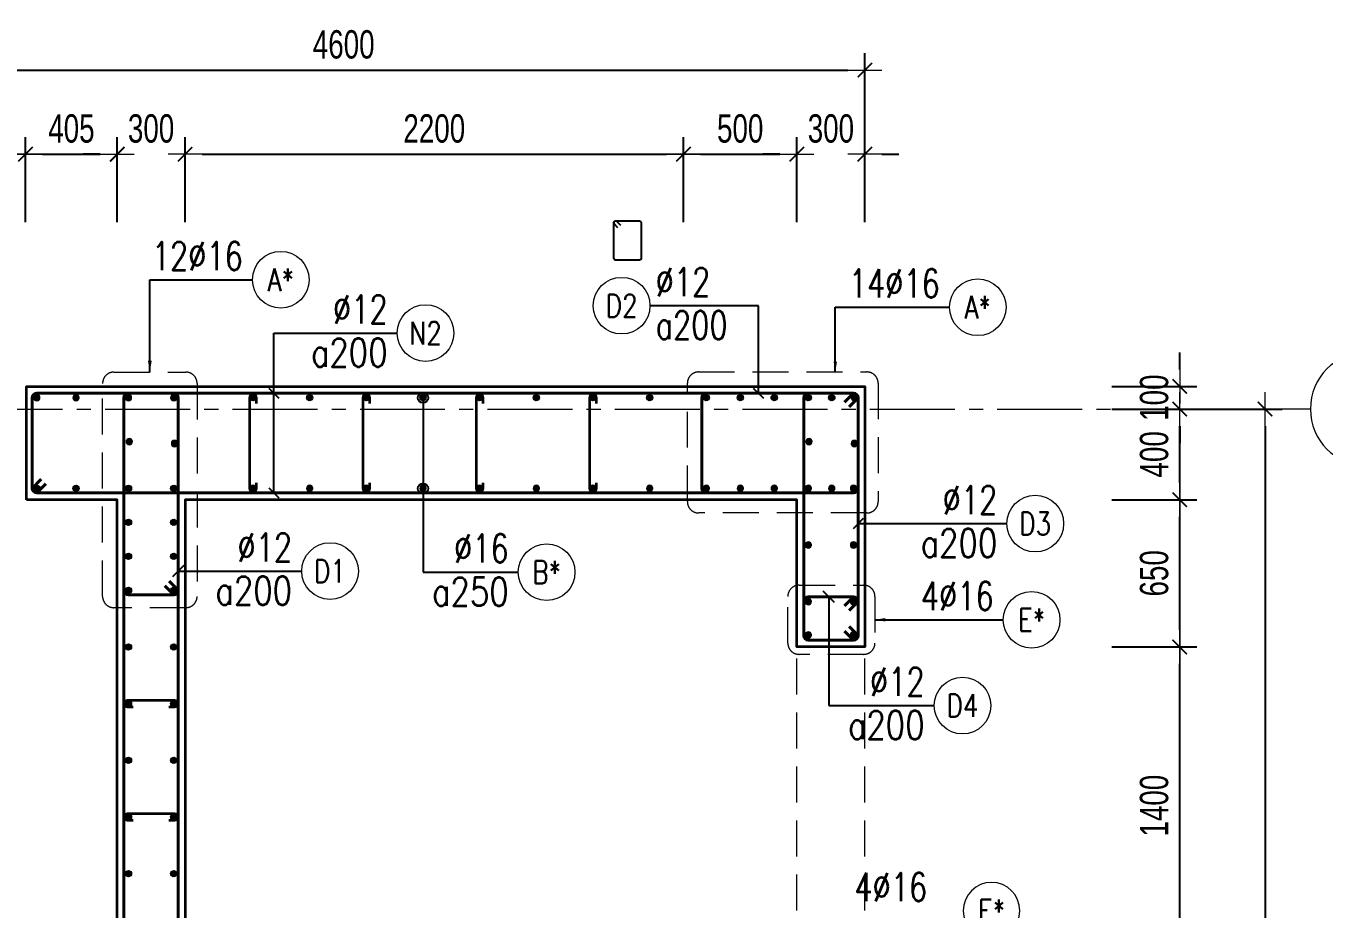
# Model space of a CAD drawing. Header units: millimetres. Extents: x 738475 to 1279438, y -34239 to 156422.
# Drawn here: x 1086418 to 1092146, y 108692 to 112588 of the extents above; entities that cross this region are included whole.
import ezdxf
from ezdxf.enums import TextEntityAlignment as Align

# ---------------------------------------------------------------- set-up
doc = ezdxf.new("R2010")
doc.units = ezdxf.units.MM
doc.header["$MEASUREMENT"] = 0
for name, pattern in [('HIDDEN2', [4.7625, 3.175, -1.5875]), ('HT_Dim Grid$0$CENTER2', [1.125, 0.75, -0.125, 0.125, -0.125]), ('HT_Grid$0$CENTER2', [1.125, 0.75, -0.125, 0.125, -0.125])]:
    doc.linetypes.add(name, pattern=pattern)
doc.layers.get('0').update_dxf_attribs({"lineweight": 20})
doc.layers.get('Defpoints').update_dxf_attribs({"color": 151, "lineweight": 9})
for name, color, linetype, lineweight in [('HT_Dim Grid$0$NDC_S_AXIS', 5, 'HT_Dim Grid$0$CENTER2', 13), ('HT_Dim Grid$0$NDC_S_SYMBOL', 1, 'Continuous', 15), ('HT_Dim Grid$0$NDC_S_TEXT SYMBOL', 7, 'Continuous', 20), ('HT_Grid$0$NDC_S_AXIS', 5, 'HT_Grid$0$CENTER2', 13), ('KC-LEADER', 153, 'Continuous', 18), ('KC-THEP', 6, 'Continuous', 40), ('NDC_S_BEAM', 3, 'HIDDEN2', 20), ('NDC_S_DIM', 1, 'Continuous', 15), ('NDC_S_HIDDEN', 8, 'HIDDEN2', 13), ('NDC_S_LEADER', 1, 'Continuous', 15), ('NDC_S_REBAR', 4, 'Continuous', 35), ('NDC_S_STIRRUP', 4, 'Continuous', 40), ('NDC_S_VN TEXT', 7, 'Continuous', 20), ('NDC_S_WALL', 6, 'Continuous', 35)]:
    doc.layers.add(name, color=color, linetype=linetype, lineweight=lineweight)
doc.layers.add('Ligature', color=1, linetype='Continuous')
doc.styles.add('HT_Dim Grid$0$NDC_ANNO', font='', dxfattribs={"width": 0.8})
doc.styles.add('NDC_ARIAL', font='arial.ttf', dxfattribs={"width": 0.85})
doc.styles.add('NDC_DIM', font='', dxfattribs={"width": 0.75})
doc.styles.add('NDC_EN TXT', font='romans.shx', dxfattribs={"width": 0.8})
doc.styles.get('HT_Dim Grid$0$NDC_ANNO').set_extended_font_data('Dotum')
doc.styles.get('NDC_DIM').set_extended_font_data('Dotum')
doc.dimstyles.new('NDC_1-50', dxfattribs={"dimscale": 50, "dimtxt": 2.5, "dimasz": 1, "dimexe": 1.5, "dimexo": 0, "dimgap": 0.8, "dimtad": 1, "dimdec": 0, "dimdsep": 46, "dimtxsty": 'NDC_ARIAL', "dimblk": 'DIMMARK', "dimcen": 49999.938995, "dimdle": 1.5, "dimclrd": 1, "dimclre": 1, "dimclrt": 3, "dimadec": 0, "dimazin": 0, "dimtfac": 1, "dimtdec": 0, "dimtix": 1, "dimtmove": 2, "dimatfit": 3, "dimfxl": 1, "dimarcsym": 0})
doc.dimstyles.new('NDC_dim_30', dxfattribs={"dimscale": 30, "dimtxt": 2.5, "dimasz": 1.5, "dimexe": 1.5, "dimexo": 2.5, "dimgap": 1, "dimtad": 1, "dimdec": 0, "dimzin": 0, "dimdsep": 46, "dimtxsty": 'NDC_DIM', "dimblk": 'DIMMARK', "dimcen": 0.09, "dimdle": 1.2, "dimclrd": 1, "dimclre": 1, "dimclrt": 3, "dimadec": 0, "dimazin": 0, "dimtfac": 1, "dimtdec": 0, "dimtix": 1, "dimtofl": 0, "dimtmove": 0, "dimatfit": 3, "dimfxl": 6, "dimfxlon": 1, "dimtolj": 1, "dimtzin": 0, "dimarcsym": 0})
doc.dimstyles.new('NDC_dim_50', dxfattribs={"dimscale": 50, "dimtxt": 2.5, "dimasz": 1.5, "dimexe": 1.5, "dimexo": 2.5, "dimgap": 1, "dimtad": 1, "dimdec": 0, "dimzin": 0, "dimdsep": 46, "dimtxsty": 'NDC_DIM', "dimblk": 'DIMMARK', "dimcen": 0.09, "dimdle": 1.2, "dimclrd": 1, "dimclre": 1, "dimclrt": 3, "dimadec": 0, "dimazin": 0, "dimtfac": 1, "dimtdec": 0, "dimtix": 1, "dimtofl": 0, "dimtmove": 0, "dimatfit": 3, "dimfxl": 6, "dimfxlon": 1, "dimtolj": 1, "dimtzin": 0, "dimarcsym": 0})

# ---------------------------------------------------------------- blocks, each defined once
blk = doc.blocks.new('THEP')
at = {"layer": 'KC-LEADER', "color": 6}
blk.add_circle((0, 0), 14, dxfattribs=at)
at = {"layer": 'KC-THEP'}
for p, q in [((-14, 0), (14, 0)), ((9.9, 9.9), (-9.9, -9.9)), ((-9.9, 9.9), (9.9, -9.9)), ((0, 14), (0, -14))]:
    blk.add_line(p, q, dxfattribs=at)
blk = doc.blocks.new('*U13')
blk.add_circle((-2.5, 0), 2.5)
at = {"layer": 'NDC_S_VN TEXT', "color": 3, "style": 'NDC_EN TXT', "width": 0.75}
blk.add_attdef('DK1', (0.5, 0.85), '', height=2.5, dxfattribs=at)
at = {"layer": 'NDC_S_VN TEXT', "color": 7, "style": 'NDC_EN TXT', "width": 0.8}
blk.add_attdef('SH2', text='', height=2, dxfattribs=at).set_placement((-2.5, 0), align=Align.MIDDLE)
blk = doc.blocks.new('DIMMARK')
at = {"layer": 'NDC_S_DIM', "color": 1}
blk.add_line((-1.5, 0), (1, 0), dxfattribs=at)
at = {"layer": 'NDC_S_DIM', "color": 2, "const_width": 0.1}
blk.add_lwpolyline([(-0.424, -0.424), (0.424, 0.424)], dxfattribs=at)
blk = doc.blocks.new('*U10')
blk.add_circle((2.5, 0), 2.5)
at = {"layer": 'NDC_S_VN TEXT', "color": 3, "style": 'NDC_EN TXT'}
for tag, width, p in [('DK2', 0.75, (-0.85, 0.85)), ('KC2', 0.8, (-0.85, -2.97))]:
    blk.add_attdef(tag, text='', height=2.5, dxfattribs=dict(at, width=width)).set_placement(p, align=Align.RIGHT)
at = {"layer": 'NDC_S_VN TEXT', "color": 7, "style": 'NDC_EN TXT', "width": 0.8}
blk.add_attdef('SH3', text='', height=2, dxfattribs=at).set_placement((2.5, 0), align=Align.MIDDLE)
blk = doc.blocks.new('*U9')
blk.add_circle((2.5, 0), 2.5)
at = {"layer": 'NDC_S_VN TEXT', "color": 3, "style": 'NDC_EN TXT', "width": 0.75}
blk.add_attdef('DK2', text='', height=2.5, dxfattribs=at).set_placement((-0.85, 0.85), align=Align.RIGHT)
at = {"layer": 'NDC_S_VN TEXT', "color": 7, "style": 'NDC_EN TXT', "width": 0.8}
blk.add_attdef('SH3', text='', height=2, dxfattribs=at).set_placement((2.5, 0), align=Align.MIDDLE)
blk = doc.blocks.new('*U11')
blk.add_circle((-2.5, 0), 2.5)
at = {"layer": 'NDC_S_VN TEXT', "color": 3, "style": 'NDC_EN TXT', "width": 0.75}
for tag, p in [('DK1', (0.5, 0.85)), ('KC1', (0.5, -2.97))]:
    blk.add_attdef(tag, p, '', height=2.5, dxfattribs=at)
at = {"layer": 'NDC_S_VN TEXT', "color": 7, "style": 'NDC_EN TXT', "width": 0.8}
blk.add_attdef('SH2', text='', height=2, dxfattribs=at).set_placement((-2.5, 0), align=Align.MIDDLE)
blk = doc.blocks.new('*D1211')
at = {"layer": 'Defpoints', "color": 0, "transparency": 16777216}
for p in [(1090120, 109847.8), (1091509.5, 109847.8), (1090120, 108447.8)]:
    blk.add_point(p, dxfattribs=at)
at = {"layer": 'NDC_S_DIM', "color": 1, "lineweight": -2, "transparency": 16777216}
for p, q in [((1091209.5, 109847.8), (1091584.5, 109847.8)), ((1091509.5, 108522.8), (1091509.5, 109772.8)), ((1091209.5, 108447.8), (1091584.5, 108447.8))]:
    blk.add_line(p, q, dxfattribs=at)
at = {"layer": 'NDC_S_DIM', "color": 1, "lineweight": -2, "transparency": 16777216, "xscale": 75, "yscale": 75, "zscale": 75}
for p, rotation in [((1091509.5, 109847.8), 90), ((1091509.5, 108447.8), 270)]:
    blk.add_blockref('DIMMARK', p, dxfattribs=dict(at, rotation=rotation))
at = {"layer": 'NDC_S_DIM', "color": 3, "transparency": 16777216, "insert": (1091396.9, 109147.8), "char_height": 125, "attachment_point": 5, "rotation": 90, "style": 'NDC_DIM'}
blk.add_mtext('\\A1;1400', dxfattribs=at)
blk = doc.blocks.new('*D1212')
at = {"layer": 'Defpoints', "color": 0, "transparency": 16777216}
for p in [(1089820, 110497.8), (1091509.5, 110497.8), (1090120, 109847.8)]:
    blk.add_point(p, dxfattribs=at)
at = {"layer": 'NDC_S_DIM', "color": 1, "lineweight": -2, "transparency": 16777216}
for p, q in [((1091209.5, 110497.8), (1091584.5, 110497.8)), ((1091509.5, 109922.8), (1091509.5, 110422.8)), ((1091209.5, 109847.8), (1091584.5, 109847.8))]:
    blk.add_line(p, q, dxfattribs=at)
at = {"layer": 'NDC_S_DIM', "color": 1, "lineweight": -2, "transparency": 16777216, "xscale": 75, "yscale": 75, "zscale": 75}
for p, rotation in [((1091509.5, 110497.8), 90), ((1091509.5, 109847.8), 270)]:
    blk.add_blockref('DIMMARK', p, dxfattribs=dict(at, rotation=rotation))
at = {"layer": 'NDC_S_DIM', "color": 3, "transparency": 16777216, "insert": (1091396.9, 110172.8), "char_height": 125, "attachment_point": 5, "rotation": 90, "style": 'NDC_DIM'}
blk.add_mtext('\\A1;650', dxfattribs=at)
blk = doc.blocks.new('*D1213')
at = {"layer": 'Defpoints', "color": 0, "transparency": 16777216}
for p in [(1090120, 110897.8), (1091509.5, 110897.8), (1089820, 110497.8)]:
    blk.add_point(p, dxfattribs=at)
at = {"layer": 'NDC_S_DIM', "color": 1, "lineweight": -2, "transparency": 16777216}
for p, q in [((1091209.5, 110897.8), (1091584.5, 110897.8)), ((1091509.5, 110572.8), (1091509.5, 110822.8)), ((1091209.5, 110497.8), (1091584.5, 110497.8))]:
    blk.add_line(p, q, dxfattribs=at)
at = {"layer": 'NDC_S_DIM', "color": 1, "lineweight": -2, "transparency": 16777216, "xscale": 75, "yscale": 75, "zscale": 75}
for p, rotation in [((1091509.5, 110897.8), 90), ((1091509.5, 110497.8), 270)]:
    blk.add_blockref('DIMMARK', p, dxfattribs=dict(at, rotation=rotation))
at = {"layer": 'NDC_S_DIM', "color": 3, "transparency": 16777216, "insert": (1091396.9, 110697.8), "char_height": 125, "attachment_point": 5, "rotation": 90, "style": 'NDC_DIM'}
blk.add_mtext('\\A1;400', dxfattribs=at)
blk = doc.blocks.new('*D1214')
at = {"layer": 'Defpoints', "color": 0, "transparency": 16777216}
for p in [(1090178.6, 110897.8), (1090120, 101897.8), (1091886, 101897.8)]:
    blk.add_point(p, dxfattribs=at)
at = {"layer": 'NDC_S_DIM', "color": 1, "lineweight": -2, "transparency": 16777216}
for p, q in [((1091586, 110897.8), (1091961, 110897.8)), ((1091886, 110822.8), (1091886, 101972.8)), ((1091586, 101897.8), (1091961, 101897.8))]:
    blk.add_line(p, q, dxfattribs=at)
at = {"layer": 'NDC_S_DIM', "color": 1, "lineweight": -2, "transparency": 16777216, "xscale": 75, "yscale": 75, "zscale": 75}
for p, rotation in [((1091886, 110897.8), 90), ((1091886, 101897.8), 270)]:
    blk.add_blockref('DIMMARK', p, dxfattribs=dict(at, rotation=rotation))
at = {"layer": 'NDC_S_DIM', "color": 3, "transparency": 16777216, "insert": (1091773.4, 106397.8), "char_height": 125, "attachment_point": 5, "rotation": 90, "style": 'NDC_DIM'}
blk.add_mtext('\\A1;9000', dxfattribs=at)
blk = doc.blocks.new('*D1216')
at = {"layer": 'Defpoints', "color": 0, "transparency": 16777216}
for p in [(1087120, 112022.1), (1086820, 110497.8), (1087120, 110497.8)]:
    blk.add_point(p, dxfattribs=at)
at = {"layer": 'NDC_S_DIM', "color": 1, "lineweight": -2, "transparency": 16777216}
for p, q in [((1086820, 111722.1), (1086820, 112097.1)), ((1087120, 111722.1), (1087120, 112097.1)), ((1086745, 112022.1), (1086670, 112022.1)), ((1087195, 112022.1), (1087270, 112022.1))]:
    blk.add_line(p, q, dxfattribs=at)
at = {"layer": 'NDC_S_DIM', "color": 1, "lineweight": -2, "transparency": 16777216, "xscale": 75, "yscale": 75, "zscale": 75}
blk.add_blockref('DIMMARK', (1086820, 112022.1), dxfattribs=at)
at = {"layer": 'NDC_S_DIM', "color": 1, "lineweight": -2, "transparency": 16777216, "xscale": 75, "yscale": 75, "zscale": 75, "rotation": 180}
blk.add_blockref('DIMMARK', (1087120, 112022.1), dxfattribs=at)
at = {"layer": 'NDC_S_DIM', "color": 3, "transparency": 16777216, "insert": (1086970, 112134.7), "char_height": 125, "attachment_point": 5, "style": 'NDC_DIM'}
blk.add_mtext('\\A1;300', dxfattribs=at)
blk = doc.blocks.new('*D1217')
at = {"layer": 'Defpoints', "color": 0, "transparency": 16777216}
for p in [(1089319.6, 112022.1), (1089319.6, 110750.1), (1087120, 110497.8)]:
    blk.add_point(p, dxfattribs=at)
at = {"layer": 'NDC_S_DIM', "color": 1, "lineweight": -2, "transparency": 16777216}
for p, q in [((1087120, 111722.1), (1087120, 112097.1)), ((1089319.6, 111722.1), (1089319.6, 112097.1)), ((1087195, 112022.1), (1089244.6, 112022.1))]:
    blk.add_line(p, q, dxfattribs=at)
at = {"layer": 'NDC_S_DIM', "color": 1, "lineweight": -2, "transparency": 16777216, "xscale": 75, "yscale": 75, "zscale": 75, "rotation": 180}
blk.add_blockref('DIMMARK', (1087120, 112022.1), dxfattribs=at)
at = {"layer": 'NDC_S_DIM', "color": 1, "lineweight": -2, "transparency": 16777216, "xscale": 75, "yscale": 75, "zscale": 75}
blk.add_blockref('DIMMARK', (1089319.6, 112022.1), dxfattribs=at)
at = {"layer": 'NDC_S_DIM', "color": 3, "transparency": 16777216, "insert": (1088219.8, 112134.7), "char_height": 125, "attachment_point": 5, "style": 'NDC_DIM'}
blk.add_mtext('\\A1;2200', dxfattribs=at)
blk = doc.blocks.new('*D1218')
at = {"layer": 'Defpoints', "color": 0, "transparency": 16777216}
for p in [(1089820, 112022.1), (1089319.6, 110750.1), (1089820, 110497.8)]:
    blk.add_point(p, dxfattribs=at)
at = {"layer": 'NDC_S_DIM', "color": 1, "lineweight": -2, "transparency": 16777216}
for p, q in [((1089319.6, 111722.1), (1089319.6, 112097.1)), ((1089820, 111722.1), (1089820, 112097.1)), ((1089394.6, 112022.1), (1089745, 112022.1))]:
    blk.add_line(p, q, dxfattribs=at)
at = {"layer": 'NDC_S_DIM', "color": 1, "lineweight": -2, "transparency": 16777216, "xscale": 75, "yscale": 75, "zscale": 75, "rotation": 180}
blk.add_blockref('DIMMARK', (1089319.6, 112022.1), dxfattribs=at)
at = {"layer": 'NDC_S_DIM', "color": 1, "lineweight": -2, "transparency": 16777216, "xscale": 75, "yscale": 75, "zscale": 75}
blk.add_blockref('DIMMARK', (1089820, 112022.1), dxfattribs=at)
at = {"layer": 'NDC_S_DIM', "color": 3, "transparency": 16777216, "insert": (1089569.8, 112134.7), "char_height": 125, "attachment_point": 5, "style": 'NDC_DIM'}
blk.add_mtext('\\A1;500', dxfattribs=at)
blk = doc.blocks.new('*D1219')
at = {"layer": 'Defpoints', "color": 0, "transparency": 16777216}
for p in [(1090120, 112022.1), (1090120, 110997.8), (1089820, 110497.8)]:
    blk.add_point(p, dxfattribs=at)
at = {"layer": 'NDC_S_DIM', "color": 1, "lineweight": -2, "transparency": 16777216}
for p, q in [((1089820, 111722.1), (1089820, 112097.1)), ((1090120, 111722.1), (1090120, 112097.1)), ((1089745, 112022.1), (1089670, 112022.1)), ((1090195, 112022.1), (1090270, 112022.1))]:
    blk.add_line(p, q, dxfattribs=at)
at = {"layer": 'NDC_S_DIM', "color": 1, "lineweight": -2, "transparency": 16777216, "xscale": 75, "yscale": 75, "zscale": 75}
blk.add_blockref('DIMMARK', (1089820, 112022.1), dxfattribs=at)
at = {"layer": 'NDC_S_DIM', "color": 1, "lineweight": -2, "transparency": 16777216, "xscale": 75, "yscale": 75, "zscale": 75, "rotation": 180}
blk.add_blockref('DIMMARK', (1090120, 112022.1), dxfattribs=at)
at = {"layer": 'NDC_S_DIM', "color": 3, "transparency": 16777216, "insert": (1089970, 112134.7), "char_height": 125, "attachment_point": 5, "style": 'NDC_DIM'}
blk.add_mtext('\\A1;300', dxfattribs=at)
blk = doc.blocks.new('*D1223')
at = {"layer": 'Defpoints', "color": 0, "transparency": 16777216}
for p in [(1086415.7, 112022.1), (1085615.4, 110937.7), (1086415.7, 110814)]:
    blk.add_point(p, dxfattribs=at)
at = {"layer": 'NDC_S_DIM', "color": 1, "lineweight": -2, "transparency": 16777216}
for p, q in [((1085615.4, 111722.1), (1085615.4, 112097.1)), ((1086415.7, 111722.1), (1086415.7, 112097.1)), ((1085690.4, 112022.1), (1086340.7, 112022.1))]:
    blk.add_line(p, q, dxfattribs=at)
at = {"layer": 'NDC_S_DIM', "color": 1, "lineweight": -2, "transparency": 16777216, "xscale": 75, "yscale": 75, "zscale": 75, "rotation": 180}
blk.add_blockref('DIMMARK', (1085615.4, 112022.1), dxfattribs=at)
at = {"layer": 'NDC_S_DIM', "color": 1, "lineweight": -2, "transparency": 16777216, "xscale": 75, "yscale": 75, "zscale": 75}
blk.add_blockref('DIMMARK', (1086415.7, 112022.1), dxfattribs=at)
at = {"layer": 'NDC_S_DIM', "color": 3, "transparency": 16777216, "insert": (1086015.5, 112134.7), "char_height": 125, "attachment_point": 5, "style": 'NDC_DIM'}
blk.add_mtext('\\A1;800', dxfattribs=at)
blk = doc.blocks.new('*D1224')
at = {"layer": 'Defpoints', "color": 0, "transparency": 16777216}
for p in [(1086821, 112022.1), (1086415.7, 110814), (1086821, 110497.8)]:
    blk.add_point(p, dxfattribs=at)
at = {"layer": 'NDC_S_DIM', "color": 1, "lineweight": -2, "transparency": 16777216}
for p, q in [((1086415.7, 111722.1), (1086415.7, 112097.1)), ((1086821, 111722.1), (1086821, 112097.1)), ((1086490.7, 112022.1), (1086746, 112022.1))]:
    blk.add_line(p, q, dxfattribs=at)
at = {"layer": 'NDC_S_DIM', "color": 1, "lineweight": -2, "transparency": 16777216, "xscale": 75, "yscale": 75, "zscale": 75, "rotation": 180}
blk.add_blockref('DIMMARK', (1086415.7, 112022.1), dxfattribs=at)
at = {"layer": 'NDC_S_DIM', "color": 1, "lineweight": -2, "transparency": 16777216, "xscale": 75, "yscale": 75, "zscale": 75}
blk.add_blockref('DIMMARK', (1086821, 112022.1), dxfattribs=at)
at = {"layer": 'NDC_S_DIM', "color": 3, "transparency": 16777216, "insert": (1086618.4, 112134.7), "char_height": 125, "attachment_point": 5, "style": 'NDC_DIM'}
blk.add_mtext('\\A1;405', dxfattribs=at)
blk = doc.blocks.new('*D1228')
at = {"layer": 'Defpoints', "color": 0, "ltscale": 200, "transparency": 16777216}
for p in [(1090120, 112393.1), (1085520, 111161.2), (1090120, 110997.8)]:
    blk.add_point(p, dxfattribs=at)
at = {"layer": 'NDC_S_DIM', "color": 1, "lineweight": -2, "ltscale": 200, "transparency": 16777216}
for p, q in [((1085520, 112093.1), (1085520, 112468.1)), ((1090120, 112093.1), (1090120, 112468.1)), ((1085595, 112393.1), (1090045, 112393.1))]:
    blk.add_line(p, q, dxfattribs=at)
at = {"layer": 'NDC_S_DIM', "color": 1, "lineweight": -2, "ltscale": 200, "transparency": 16777216, "xscale": 75, "yscale": 75, "zscale": 75, "rotation": 180}
blk.add_blockref('DIMMARK', (1085520, 112393.1), dxfattribs=at)
at = {"layer": 'NDC_S_DIM', "color": 1, "lineweight": -2, "ltscale": 200, "transparency": 16777216, "xscale": 75, "yscale": 75, "zscale": 75}
blk.add_blockref('DIMMARK', (1090120, 112393.1), dxfattribs=at)
at = {"layer": 'NDC_S_DIM', "color": 3, "ltscale": 200, "transparency": 16777216, "insert": (1087820, 112505.7), "char_height": 125, "attachment_point": 5, "style": 'NDC_DIM'}
blk.add_mtext('\\A1;4600', dxfattribs=at)
blk = doc.blocks.new('*U20')
at = {"layer": 'HT_Dim Grid$0$NDC_S_SYMBOL'}
blk.add_line((5, 0), (9, 0), dxfattribs=at)
blk.add_circle((0, 0), 5, dxfattribs=at)
at = {"layer": 'HT_Dim Grid$0$NDC_S_TEXT SYMBOL', "color": 7, "style": 'HT_Dim Grid$0$NDC_ANNO', "width": 0.8}
blk.add_attdef('GRID', text='', height=4, rotation=270, dxfattribs=at).set_placement((0, 0), align=Align.MIDDLE)
blk = doc.blocks.new('*D1233')
at = {"layer": 'Defpoints', "color": 0, "ltscale": 200, "transparency": 16777216}
for p in [(1090120, 110997.8), (1091509.5, 110997.8), (1090120, 110897.8)]:
    blk.add_point(p, dxfattribs=at)
at = {"layer": 'NDC_S_DIM', "color": 1, "lineweight": -2, "ltscale": 200, "transparency": 16777216}
for p, q in [((1091509.5, 111072.8), (1091509.5, 111147.8)), ((1091209.5, 110997.8), (1091584.5, 110997.8)), ((1091209.5, 110897.8), (1091584.5, 110897.8)), ((1091509.5, 110822.8), (1091509.5, 110747.8))]:
    blk.add_line(p, q, dxfattribs=at)
at = {"layer": 'NDC_S_DIM', "color": 1, "lineweight": -2, "ltscale": 200, "transparency": 16777216, "xscale": 75, "yscale": 75, "zscale": 75}
for p, rotation in [((1091509.5, 110997.8), 270), ((1091509.5, 110897.8), 90)]:
    blk.add_blockref('DIMMARK', p, dxfattribs=dict(at, rotation=rotation))
at = {"layer": 'NDC_S_DIM', "color": 3, "ltscale": 200, "transparency": 16777216, "insert": (1091396.9, 110947.8), "char_height": 125, "attachment_point": 5, "rotation": 90, "style": 'NDC_DIM'}
blk.add_mtext('\\A1;100', dxfattribs=at)

msp = doc.modelspace()

# ---------------------------------------------------------------- linework, layer by layer
at = {"layer": 'HT_Grid$0$NDC_S_AXIS', "ltscale": 500}
msp.add_line((1081704.504, 110897.806), (1091886.003, 110897.806), dxfattribs=at)
at = {"layer": 'Ligature'}
msp.add_lwpolyline([(1089030.39, 111697.825), (1089014.424, 111713.791, -0.66817864), (1089020.198, 111727.729), (1089124.827, 111727.729, -0.41421356), (1089132.991, 111719.565), (1089132.991, 111562.457, -0.41421356), (1089124.826, 111554.292), (1089020.198, 111554.292, -0.41421356), (1089012.033, 111562.457), (1089012.033, 111719.565, -0.66817864), (1089025.971, 111725.338), (1089041.937, 111709.372)], format="xyb", dxfattribs=at)
at = {"layer": 'NDC_S_BEAM', "ltscale": 50}
for p, q in [((1089820.048, 108447.806), (1089820.048, 109847.806)), ((1090120.048, 108447.806), (1090120.048, 109847.806))]:
    msp.add_line(p, q, dxfattribs=at)
at = {"layer": 'NDC_S_HIDDEN', "ltscale": 50}
for points in [[(1086805.964, 111060.588), (1087123.116, 111060.588, -0.41421356), (1087173.116, 111010.588), (1087173.116, 110071.257, -0.41421356), (1087123.116, 110021.257), (1086805.964, 110021.257, -0.41421356), (1086755.964, 110071.257), (1086755.964, 111010.588, -0.41421356)], [(1089386.609, 111061.177), (1090128.569, 111061.177, -0.41421356), (1090178.569, 111011.177), (1090178.569, 110489.113, -0.41421356), (1090128.569, 110439.113), (1089386.609, 110439.113, -0.41421356), (1089336.609, 110489.113), (1089336.609, 111011.177, -0.41421356)], [(1089829.781, 110120.413), (1090114.537, 110120.413, -0.41421356), (1090164.537, 110070.413), (1090164.537, 109865.405, -0.41421356), (1090114.537, 109815.405), (1089829.781, 109815.405, -0.41421356), (1089779.781, 109865.405), (1089779.781, 110070.413, -0.41421356)]]:
    msp.add_lwpolyline(points, format="xyb", close=True, dxfattribs=at)
at = {"layer": 'NDC_S_REBAR'}
for points in [[(1087435.048, 110922.806), (1087435.048, 110947.806, 1), (1087405.048, 110947.806), (1087405.048, 110547.806, 1), (1087435.048, 110547.806), (1087435.048, 110572.806)], [(1087935.048, 110922.806), (1087935.048, 110947.806, 1), (1087905.048, 110947.806), (1087905.048, 110547.806, 1), (1087935.048, 110547.806), (1087935.048, 110572.806)], [(1088435.048, 110922.806), (1088435.048, 110947.806, 1), (1088405.048, 110947.806), (1088405.048, 110547.806, 1), (1088435.048, 110547.806), (1088435.048, 110572.806)], [(1088935.048, 110922.806), (1088935.048, 110947.806, 1), (1088905.048, 110947.806), (1088905.048, 110547.806, 1), (1088935.048, 110547.806), (1088935.048, 110572.806)], [(1086891.586, 109582.806), (1086866.586, 109582.806, -1), (1086866.586, 109612.806), (1087073.61, 109612.806, -1), (1087073.61, 109582.806), (1087048.61, 109582.806)], [(1086891.586, 109082.806), (1086866.586, 109082.806, -1), (1086866.586, 109112.806), (1087073.61, 109112.806, -1), (1087073.61, 109082.806), (1087048.61, 109082.806)]]:
    msp.add_lwpolyline(points, format="xyb", dxfattribs=at)
at = {"layer": 'NDC_S_STIRRUP'}
for points in [[(1086505.708, 110567.806), (1086465.708, 110527.806, -0.41421356), (1086445.708, 110547.806), (1086445.708, 110947.806, -0.41421356), (1086465.708, 110967.806), (1090070.061, 110967.804, -0.41421356), (1090090.061, 110947.804), (1090090.061, 110547.804, -0.41421356), (1090070.061, 110527.804), (1086465.708, 110527.806, -0.41421356), (1086445.708, 110547.806), (1086485.708, 110587.806)], [(1087050.048, 101887.806), (1087090.048, 101847.806, -0.41421356), (1087070.048, 101827.806), (1086870.048, 101827.806, -0.41421356), (1086850.048, 101847.806), (1086850.048, 110947.806, -0.41421356), (1086870.048, 110967.806), (1087070.048, 110967.806, -0.41421356), (1087090.048, 110947.806), (1087090.048, 101847.806, -0.41421356), (1087070.048, 101827.806), (1087030.048, 101867.806)], [(1087050.159, 110137.806), (1087090.159, 110097.806, -0.41421356), (1087070.159, 110077.806), (1086870.159, 110077.806, -0.41421356), (1086850.159, 110097.806), (1086850.048, 110947.806, -0.41421356), (1086870.048, 110967.806), (1087070.048, 110967.806, -0.41421356), (1087090.048, 110947.806), (1087090.159, 110097.806, -0.41421356), (1087070.159, 110077.806), (1087030.159, 110117.806)], [(1090030.048, 110927.806), (1090070.048, 110967.806, -0.41421356), (1090090.048, 110947.806), (1090090.048, 110547.806, -0.41421356), (1090070.048, 110527.806), (1089420.048, 110527.806, -0.41421356), (1089400.048, 110547.806), (1089400.048, 110947.806, -0.41421356), (1089420.048, 110967.806), (1090070.048, 110967.806, -0.41421356), (1090090.048, 110947.806), (1090050.048, 110907.806)], [(1090050.159, 109937.806), (1090090.159, 109897.806, -0.41421356), (1090070.159, 109877.806), (1089870.159, 109877.806, -0.41421356), (1089850.159, 109897.806), (1089850.048, 110947.806, -0.41421356), (1089870.048, 110967.806), (1090070.048, 110967.806, -0.41421356), (1090090.048, 110947.806), (1090090.159, 109897.806, -0.41421356), (1090070.159, 109877.806), (1090030.159, 109917.806)], [(1090050.048, 110008.776), (1090090.048, 110048.776, 0.41421356), (1090070.048, 110068.776), (1089870.048, 110068.776, 0.41421356), (1089850.048, 110048.776), (1089850.048, 109897.806, 0.41421356), (1089870.048, 109877.806), (1090070.048, 109877.806, 0.41421356), (1090090.048, 109897.806), (1090090.048, 110048.776, 0.41421356), (1090070.048, 110068.776), (1090030.048, 110028.776)]]:
    msp.add_lwpolyline(points, format="xyb", dxfattribs=at)
at = {"layer": 'NDC_S_WALL'}
for points in [[(1086420.048, 110497.806), (1086420.048, 110997.806), (1090120.048, 110997.806), (1090120.048, 109847.806), (1089820.048, 109847.806), (1089820.048, 110497.806), (1087120.048, 110497.806), (1087120.048, 102297.806)], [(1086820.048, 107997.806), (1086820.048, 110497.806), (1086420.048, 110497.806)]]:
    msp.add_lwpolyline(points, dxfattribs=at)

# ---------------------------------------------------------------- block references
at = {"layer": 'HT_Dim Grid$0$NDC_S_AXIS'}
ref = msp.add_blockref('*U20', (1092336.003, 110897.806), dxfattribs=dict(at, xscale=-50, yscale=50, zscale=50))
ref.add_attrib('GRID', 'Y4', dxfattribs={"layer": 'HT_Dim Grid$0$NDC_S_TEXT SYMBOL', "color": 7, "height": 200, "style": 'HT_Dim Grid$0$NDC_ANNO', "width": 0.8}).set_placement((1092336.003, 110897.806), align=Align.MIDDLE)
at = {"layer": 'KC-THEP', "xscale": -1}
for p, rotation in [((1086465.708, 110947.806), 170.331435563619), ((1086638.787, 110947.806), 170.331435563619), ((1086870.159, 110947.806), 350.3314355636191), ((1087070.159, 110947.806), 350.3314355636191), ((1090073.56, 110947.806), 170.331435563619), ((1086873.671, 110753.987), 350.3314355636191), ((1087073.671, 110745.463), 350.3314355636191), ((1089873.56, 110753.987), 350.3314355636191), ((1090073.56, 110745.463), 350.3314355636191), ((1087420.048, 110547.806), 170.331435563619), ((1087670.048, 110547.806), 170.331435563619), ((1087920.048, 110547.806), 170.331435563619), ((1088170.048, 110547.806), 170.331435563619), ((1088420.048, 110547.806), 170.331435563619), ((1088670.048, 110547.806), 170.331435563619), ((1088920.048, 110547.806), 170.331435563619), ((1089170.048, 110547.806), 170.331435563619), ((1089420.048, 110547.806), 170.331435563619), ((1089570.048, 110547.806), 170.331435563619), ((1089720.048, 110547.806), 170.331435563619), ((1089870.048, 110547.806), 170.331435563619), ((1089973.829, 110547.806), 170.331435563619), ((1090070.048, 110547.806), 170.331435563619), ((1089870.048, 110297.806), 170.331435563619), ((1090070.048, 110297.806), 170.331435563619), ((1089870.048, 110047.806), 170.331435563619), ((1090070.048, 110047.806), 170.331435563619), ((1089870.048, 109900.412), 170.331435563619), ((1090070.048, 109900.412), 170.331435563619)]:
    msp.add_blockref('THEP', p, dxfattribs=dict(at, rotation=rotation))
at = {"layer": 'KC-THEP'}
for p, rotation in [((1087420.048, 110947.806), 9.668564436380946), ((1087670.048, 110947.806), 9.668564436380946), ((1087920.048, 110947.806), 9.668564436380946), ((1088170.048, 110947.806), 9.668564436380946), ((1088420.048, 110947.806), 9.668564436380946), ((1088670.048, 110947.806), 9.668564436380946), ((1088920.048, 110947.806), 9.668564436380946), ((1089170.048, 110947.806), 9.668564436380946), ((1089420.048, 110947.806), 9.668564436380946), ((1089570.048, 110947.806), 9.668564436380946), ((1089720.048, 110947.806), 9.668564436380946), ((1089870.048, 110947.806), 9.668564436380946), ((1089973.829, 110947.806), 9.668564436380946), ((1086465.708, 110547.806), 9.668564436380946), ((1086638.787, 110547.806), 9.668564436380946), ((1086870.159, 110547.806), 189.6685644363809), ((1087070.159, 110547.806), 189.6685644363809), ((1086870.048, 110397.806), 189.6685644363809), ((1087070.048, 110397.806), 189.6685644363809), ((1086870.048, 110247.806), 189.6685644363809), ((1087070.048, 110247.806), 189.6685644363809), ((1086870.048, 110097.806), 189.6685644363807), ((1087070.048, 110097.806), 189.6685644363807), ((1086870.048, 109847.806), 189.6685644363807), ((1087070.048, 109847.806), 189.6685644363807), ((1086870.048, 109597.806), 189.6685644363807), ((1087070.048, 109597.806), 189.6685644363807), ((1086870.048, 109347.806), 189.6685644363807), ((1087070.048, 109347.806), 189.6685644363807), ((1086870.048, 109097.806), 189.6685644363807), ((1087070.048, 109097.806), 189.6685644363807), ((1086870.048, 108847.806), 189.6685644363807), ((1087070.048, 108847.806), 189.6685644363807)]:
    msp.add_blockref('THEP', p, dxfattribs=dict(at, rotation=rotation))
at = {"layer": 'NDC_S_VN TEXT', "xscale": 50, "yscale": 50, "zscale": 50}
for name, p, values in [('*U9', (1087417.483, 111468.287), {'SH3': 'A*', 'DK2': '12%%C16'}), ('*U11', (1089171.659, 111353.717), {'SH2': 'D2', 'DK1': '%%C12', 'KC1': 'a200'}), ('*U9', (1090493.265, 111346.622), {'SH3': 'A*', 'DK2': '14%%C16'}), ('*U10', (1088056.23, 111233.084), {'SH3': 'N2', 'DK2': '%%C12', 'KC2': 'a200'}), ('*U10', (1090746.86, 110391.98), {'SH3': 'D3', 'DK2': '%%C12', 'KC2': 'a200'}), ('*U10', (1087634.748, 110182.746), {'SH3': 'D1', 'DK2': '%%C12', 'KC2': 'a200'}), ('*U10', (1088590.66, 110177.825), {'SH3': 'B*', 'DK2': '%%C16', 'KC2': 'a250'}), ('*U9', (1090730.97, 109967.909), {'SH3': 'E*', 'DK2': '4%%C16'}), ('*U10', (1090425.989, 109589.123), {'SH3': 'D4', 'DK2': '%%C12', 'KC2': 'a200'})]:
    msp.add_blockref(name, p, dxfattribs=at).add_auto_attribs(values)
at = {"layer": 'NDC_S_VN TEXT'}
ref = msp.add_blockref('*U13', (1090553.9, 108684.306), dxfattribs=dict(at, xscale=-50, yscale=50, zscale=50))
ref.add_attrib('SH2', 'E*', dxfattribs={"color": 7, "height": 100, "style": 'NDC_EN TXT', "width": 0.8}).set_placement((1090678.9, 108684.306), align=Align.MIDDLE)
ref.add_attrib('DK1', '4%%C16', (1090073.543, 108726.582), dxfattribs={"color": 3, "height": 125, "style": 'NDC_EN TXT', "width": 0.75})

# ---------------------------------------------------------------- dimensions: what is measured, and where the dimension line sits
at = {"layer": 'NDC_S_DIM', "ltscale": 200}
dim = msp.add_linear_dim(base=(1090120.048, 112393.106), p1=(1085520.048, 111161.198), p2=(1090120.048, 110997.806), dimstyle='NDC_dim_50', override={"dimtmove": 1}, dxfattribs=at)
dim.commit()
dim.dimension.update_dxf_attribs({"geometry": '*D1228', "text_midpoint": (1087820.048, 112505.691)})
at = {"layer": 'NDC_S_DIM'}
for base, p1, p2, picture, middle in [((1086415.708, 112022.08), (1085615.367, 110937.746), (1086415.708, 110814.029), '*D1223', (1086015.538, 112134.664)), ((1086821.048, 112022.08), (1086415.708, 110814.029), (1086821.048, 110497.806), '*D1224', (1086618.378, 112134.664)), ((1087120.048, 112022.08), (1086820.048, 110497.806), (1087120.048, 110497.806), '*D1216', (1086970.048, 112134.664)), ((1089319.609, 112022.08), (1087120.048, 110497.806), (1089319.609, 110750.145), '*D1217', (1088219.828, 112134.664)), ((1089820.048, 112022.08), (1089319.609, 110750.145), (1089820.048, 110497.806), '*D1218', (1089569.828, 112134.664)), ((1090120.048, 112022.08), (1089820.048, 110497.806), (1090120.048, 110997.806), '*D1219', (1089970.048, 112134.664))]:
    dim = msp.add_linear_dim(base=base, p1=p1, p2=p2, dimstyle='NDC_dim_50', override={"dimtmove": 1}, dxfattribs=at)
    dim.commit()
    dim.dimension.update_dxf_attribs({"geometry": picture, "text_midpoint": middle})
at = {"layer": 'NDC_S_DIM', "ltscale": 200}
dim = msp.add_linear_dim(base=(1091509.528, 110997.806), p1=(1090120.048, 110897.806), p2=(1090120.048, 110997.806), angle=90, dimstyle='NDC_dim_50', override={"dimtmove": 1}, dxfattribs=at)
dim.commit()
dim.dimension.update_dxf_attribs({"geometry": '*D1233', "text_midpoint": (1091396.943, 110947.806)})
at = {"layer": 'NDC_S_DIM'}
for base, p1, p2, picture, middle in [((1091509.528, 110897.806), (1089820.048, 110497.806), (1090120.048, 110897.806), '*D1213', (1091396.943, 110697.806)), ((1091509.528, 110497.806), (1090120.048, 109847.806), (1089820.048, 110497.806), '*D1212', (1091396.943, 110172.806)), ((1091509.528, 109847.806), (1090120.048, 108447.806), (1090120.048, 109847.806), '*D1211', (1091396.943, 109147.806))]:
    dim = msp.add_linear_dim(base=base, p1=p1, p2=p2, angle=90, dimstyle='NDC_dim_50', override={"dimtmove": 1}, dxfattribs=at)
    dim.commit()
    dim.dimension.update_dxf_attribs({"geometry": picture, "text_midpoint": middle})
dim = msp.add_linear_dim(base=(1091886.003, 101897.806), p1=(1090178.569, 110897.806), p2=(1090120.048, 101897.806), angle=90, dimstyle='NDC_dim_50', dxfattribs=at)
dim.commit()
dim.dimension.update_dxf_attribs({"geometry": '*D1214', "text_midpoint": (1091773.418, 106397.806)})

# ---------------------------------------------------------------- leaders
at = {"layer": 'NDC_S_LEADER'}
for points, dimstyle, override in [([(1086964.54, 111060.588), (1086964.54, 111468.287), (1087417.483, 111468.287)], 'NDC_1-50', {"dimgap": 0.8, "dimtad": 0}), ([(1089650.122, 110967.806), (1089650.122, 111353.717), (1089171.659, 111353.717)], 'NDC_dim_30', {"dimtad": 0, "dimldrblk": 'Oblique'}), ([(1089989.537, 111061.177), (1089989.537, 111346.622), (1090493.265, 111346.622)], 'NDC_dim_30', {"dimtad": 0}), ([(1087511.492, 110527.806), (1087511.492, 111232.903), (1088056.23, 111232.903)], 'NDC_dim_30', {"dimtad": 0, "dimldrblk": 'Oblique'}), ([(1087511.492, 110967.806), (1087511.492, 111232.903), (1088056.23, 111232.903)], 'NDC_dim_30', {"dimtad": 0, "dimldrblk": 'Oblique'}), ([(1088170.048, 110947.537), (1088170.048, 110177.644), (1088590.66, 110177.644)], 'NDC_dim_30', {"dimgap": 1, "dimtad": 0, "dimldrblk": 'Origin'}), ([(1088170.048, 110547.537), (1088170.048, 110177.644), (1088590.66, 110177.644)], 'NDC_dim_30', {"dimgap": 1, "dimtad": 0, "dimldrblk": 'Origin'}), ([(1090090.107, 110391.98), (1090746.86, 110391.98)], 'NDC_dim_30', {"dimtad": 0, "dimldrblk": 'Oblique'}), ([(1087090.048, 110182.746), (1087634.748, 110182.746)], 'NDC_1-50', {"dimgap": 0.8, "dimtad": 0, "dimldrblk": 'Oblique'}), ([(1089960.321, 110068.776), (1089960.321, 109589.123), (1090425.989, 109589.123)], 'NDC_1-50', {"dimgap": 0.8, "dimtad": 0, "dimldrblk": 'Oblique'}), ([(1090164.537, 109967.909), (1090730.97, 109967.909)], 'NDC_dim_30', {"dimtad": 0})]:
    msp.add_leader(points, dimstyle=dimstyle, override=override, dxfattribs=at)

doc.saveas('drawing.dxf')
